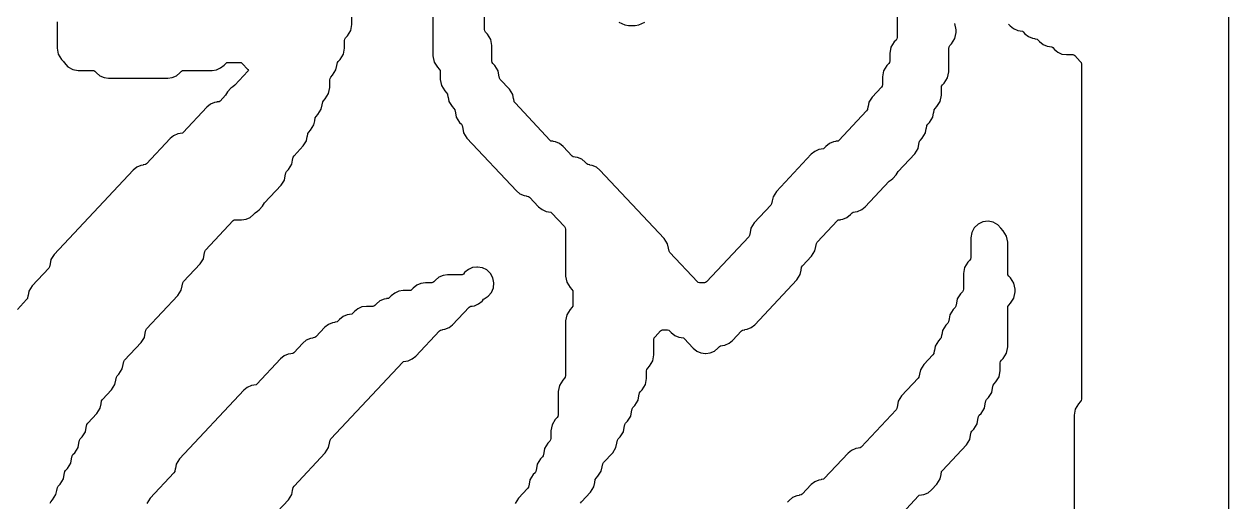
# Model space of a CAD drawing. Header units: millimetres. Extents: x 10 to 410, y 18 to 283.
# Drawn here: x 105.98 to 142.27, y 46.5 to 60.89 of the extents above; entities that cross this region are included whole.
import ezdxf

# ---------------------------------------------------------------- set-up
doc = ezdxf.new("R2010")
doc.units = ezdxf.units.MM
doc.layers.add('CUT', color=1, linetype='Continuous')

msp = doc.modelspace()

# ---------------------------------------------------------------- linework, layer by layer
at = {"layer": 'CUT'}
msp.add_lwpolyline([(121.134, 21), (129.134, 21), (129.134, 24), (142.2679, 24), (142.2679, 144), (129.134, 144), (129.134, 147), (121.134, 147), (121.134, 144), (100.134, 144), (100.134, 147), (92.134, 147), (92.134, 144), (79, 144), (79, 24), (92.134, 24), (92.134, 21), (100.134, 21), (100.134, 24), (121.134, 24)], close=True, dxfattribs=at)
for points in [[(132.275, 62.5236), (132.275, 60.487), (132.2667, 60.4431), (132.2428, 60.4053), (132.1883, 60.3472), (132.0881, 60.1891), (132.0531, 60.0053), (132.0531, 59.7766), (132.0447, 59.7327), (132.0208, 59.6949), (131.9663, 59.6368), (131.8661, 59.4787), (131.8311, 59.2949), (131.8311, 59.0662), (131.8228, 59.0223), (131.7988, 58.9846), (131.5224, 58.6897), (131.4222, 58.5316), (131.3975, 58.402), (131.396, 58.4022), (131.3788, 58.312), (131.3549, 58.2742), (130.5227, 57.3864), (130.4974, 57.3659), (130.4314, 57.3569), (130.432, 57.353), (130.3594, 57.3431), (130.2348, 57.2891), (130.1292, 57.2035), (130.0788, 57.1496), (130.0535, 57.1292), (129.9875, 57.1201), (129.988, 57.1162), (129.9155, 57.1063), (129.7908, 57.0523), (129.6853, 56.9667), (128.6369, 55.8483), (128.5368, 55.6902), (128.5121, 55.5605), (128.5106, 55.5608), (128.4934, 55.4705), (128.4694, 55.4328), (127.9711, 54.9011), (127.8709, 54.743), (127.8462, 54.6134), (127.8447, 54.6137), (127.8275, 54.5234), (127.8036, 54.4856), (126.5274, 53.1243), (126.5022, 53.1038), (126.47, 53.0994), (126.3163, 53.0994), (126.284, 53.1038), (126.2588, 53.1243), (125.4266, 54.0121), (125.4027, 54.0498), (125.3855, 54.1401), (125.384, 54.1398), (125.3593, 54.2694), (125.2591, 54.4275), (123.3228, 56.4931), (123.2173, 56.5787), (123.0927, 56.6327), (123.0201, 56.6427), (123.0207, 56.6465), (122.9546, 56.6556), (122.9294, 56.6761), (122.8789, 56.7299), (122.7734, 56.8155), (122.6487, 56.8695), (122.5762, 56.8794), (122.5767, 56.8833), (122.5107, 56.8924), (122.4855, 56.9128), (122.2131, 57.2035), (122.1075, 57.2891), (121.9829, 57.3431), (121.9103, 57.353), (121.9109, 57.3569), (121.8448, 57.3659), (121.8196, 57.3864), (120.7654, 58.511), (120.7415, 58.5488), (120.7243, 58.639), (120.7228, 58.6388), (120.6981, 58.7684), (120.5979, 58.9265), (120.3215, 59.2214), (120.2976, 59.2591), (120.2804, 59.3494), (120.2789, 59.3491), (120.2542, 59.4787), (120.154, 59.6368), (120.0995, 59.6949), (120.0756, 59.7327), (120.0673, 59.7766), (120.0673, 60.242), (120.0322, 60.4259), (119.932, 60.584), (119.8776, 60.6421), (119.8537, 60.6798), (119.8453, 60.7237), (119.8453, 62.0818)], [(118.2916, 61.8995), (118.2916, 59.9271), (118.3266, 59.7432), (118.4268, 59.5851), (118.4813, 59.527), (118.5052, 59.4893), (118.5135, 59.4454), (118.5135, 59.2167), (118.5486, 59.0329), (118.6488, 58.8748), (118.7032, 58.8167), (118.7271, 58.7789), (118.7443, 58.6887), (118.7458, 58.6889), (118.7705, 58.5593), (118.8707, 58.4012), (118.9252, 58.3431), (118.9491, 58.3054), (118.9663, 58.2151), (118.9678, 58.2154), (118.9925, 58.0857), (119.0927, 57.9276), (119.1471, 57.8695), (119.1711, 57.8318), (119.1883, 57.7415), (119.1898, 57.7418), (119.2145, 57.6122), (119.3146, 57.4541), (120.8069, 55.8621), (120.9125, 55.7765), (121.0371, 55.7225), (121.1097, 55.7125), (121.1091, 55.7087), (121.1751, 55.6996), (121.2004, 55.6791), (121.4728, 55.3885), (121.5783, 55.3029), (121.703, 55.2489), (121.7755, 55.239), (121.775, 55.2351), (121.841, 55.226), (121.8663, 55.2055), (122.2546, 54.7913), (122.2785, 54.7536), (122.2869, 54.7097), (122.2869, 53.2971), (122.3219, 53.1132), (122.4221, 52.9551), (122.4765, 52.897), (122.5005, 52.8593), (122.5088, 52.8154), (122.5088, 52.4362), (122.5005, 52.3923), (122.4765, 52.3546), (122.4221, 52.2965), (122.3219, 52.1384), (122.2869, 51.9545), (122.2869, 50.3051), (122.2785, 50.2612), (122.2546, 50.2235), (122.2001, 50.1654), (122.0999, 50.0073), (122.0649, 49.8234), (122.0649, 49.1212), (122.0565, 49.0773), (122.0326, 49.0396), (121.9781, 48.9815), (121.878, 48.8234), (121.8429, 48.6395), (121.8429, 48.4108), (121.8346, 48.3669), (121.8107, 48.3292), (121.7562, 48.2711), (121.656, 48.113), (121.6313, 47.9834), (121.6298, 47.9836), (121.6126, 47.8934), (121.5887, 47.8556), (121.5342, 47.7975), (121.434, 47.6394), (121.4093, 47.5098), (121.4079, 47.5101), (121.3907, 47.4198), (121.3667, 47.382), (121.3123, 47.3239), (121.2121, 47.1659), (121.1874, 47.0362), (121.1859, 47.0365), (121.1687, 46.9462), (121.1448, 46.9085), (120.8683, 46.6136), (120.7682, 46.4555)], [(106.758, 46.466), (106.782, 46.5038), (106.8364, 46.5619), (106.9366, 46.72), (106.9613, 46.8496), (106.9628, 46.8493), (106.98, 46.9396), (107.0039, 46.9774), (107.0584, 47.0355), (107.1586, 47.1936), (107.1833, 47.3232), (107.1848, 47.3229), (107.202, 47.4132), (107.2259, 47.4509), (107.2803, 47.509), (107.3805, 47.6671), (107.4052, 47.7968), (107.4067, 47.7965), (107.4239, 47.8868), (107.4478, 47.9245), (107.5023, 47.9826), (107.6025, 48.1407), (107.6272, 48.2703), (107.6287, 48.2701), (107.6459, 48.3603), (107.6698, 48.3981), (107.7243, 48.4562), (107.8244, 48.6143), (107.8491, 48.7439), (107.8506, 48.7436), (107.8678, 48.8339), (107.8918, 48.8717), (108.1682, 49.1665), (108.2684, 49.3246), (108.2931, 49.4543), (108.2946, 49.454), (108.3118, 49.5443), (108.3357, 49.582), (108.6121, 49.8769), (108.7123, 50.035), (108.737, 50.1646), (108.7385, 50.1643), (108.7557, 50.2546), (108.7796, 50.2924), (108.8341, 50.3505), (108.9342, 50.5086), (108.9589, 50.6382), (108.9604, 50.6379), (108.9776, 50.7282), (109.0016, 50.7659), (109.4999, 51.2976), (109.6001, 51.4557), (109.6248, 51.5854), (109.6263, 51.5851), (109.6435, 51.6753), (109.6674, 51.7131), (110.6097, 52.7183), (110.7099, 52.8764), (110.7346, 53.0061), (110.7361, 53.0058), (110.7533, 53.0961), (110.7772, 53.1338), (111.2756, 53.6655), (111.3758, 53.8236), (111.4005, 53.9532), (111.402, 53.9529), (111.4192, 54.0432), (111.4431, 54.081), (112.2753, 54.9688), (112.3006, 54.9892), (112.3328, 54.9937), (112.526, 54.9937), (112.6606, 55.0121), (112.7852, 55.0661), (112.8907, 55.1517), (112.9412, 55.2055), (113.0023, 55.2551), (113.0586, 55.2903), (113.1561, 55.4027), (113.2188, 55.5017), (113.7172, 56.0333), (113.8174, 56.1914), (113.8421, 56.3211), (113.8436, 56.3208), (113.8608, 56.4111), (113.8847, 56.4488), (113.9391, 56.5069), (114.0393, 56.665), (114.064, 56.7947), (114.0655, 56.7944), (114.0827, 56.8846), (114.1066, 56.9224), (114.3831, 57.2173), (114.4832, 57.3754), (114.5079, 57.505), (114.5094, 57.5047), (114.5266, 57.595), (114.5506, 57.6328), (114.605, 57.6909), (114.7052, 57.8489), (114.7299, 57.9786), (114.7314, 57.9783), (114.7486, 58.0686), (114.7725, 58.1063), (114.827, 58.1644), (114.9272, 58.3225), (114.9519, 58.4522), (114.9534, 58.4519), (114.9706, 58.5421), (114.9945, 58.5799), (115.0489, 58.638), (115.1491, 58.7961), (115.1841, 58.9799), (115.1841, 59.2086), (115.1925, 59.2525), (115.2164, 59.2903), (115.2709, 59.3484), (115.3711, 59.5065), (115.3958, 59.6361), (115.3973, 59.6358), (115.4145, 59.7261), (115.4384, 59.7638), (115.4929, 59.8219), (115.593, 59.98), (115.6281, 60.1639), (115.6281, 60.3925), (115.6364, 60.4364), (115.6604, 60.4742), (115.7148, 60.5323), (115.815, 60.6904), (115.85, 60.8742), (115.85, 61.3397)], [(106.9716, 60.9524), (106.9716, 60.1639), (107.0067, 59.98), (107.1069, 59.8219), (107.1613, 59.7638), (107.1859, 59.725), (107.2975, 59.6009), (107.4437, 59.5204), (107.6083, 59.4926), (108.0473, 59.4926), (108.0795, 59.4882), (108.1048, 59.4677), (108.1552, 59.4139), (108.2608, 59.3283), (108.3854, 59.2743), (108.52, 59.2558), (110.3064, 59.2558), (110.441, 59.2743), (110.5656, 59.3283), (110.6712, 59.4139), (110.7216, 59.4677), (110.7469, 59.4882), (110.7791, 59.4926), (111.6381, 59.4926), (111.7727, 59.5111), (111.8974, 59.5651), (112.0029, 59.6507), (112.0534, 59.7045), (112.0786, 59.725), (112.1108, 59.7294), (112.4865, 59.7294), (112.5187, 59.725), (112.544, 59.7045), (112.7168, 59.5201), (112.7357, 59.4926), (112.7168, 59.4651), (112.322, 59.0439), (112.2609, 58.9944), (112.2046, 58.9592), (112.1072, 58.8468), (112.0444, 58.7478), (111.8781, 58.5704), (111.8528, 58.5499), (111.7868, 58.5408), (111.7874, 58.5369), (111.7148, 58.527), (111.5902, 58.473), (111.4846, 58.3874), (110.7683, 57.6232), (110.743, 57.6027), (110.677, 57.5937), (110.6776, 57.5898), (110.605, 57.5798), (110.4804, 57.5258), (110.3748, 57.4403), (109.6585, 56.6761), (109.6332, 56.6556), (109.5672, 56.6465), (109.5678, 56.6427), (109.4952, 56.6327), (109.3706, 56.5787), (109.265, 56.4931), (106.8849, 53.954), (106.7847, 53.7959), (106.76, 53.6662), (106.7585, 53.6665), (106.7413, 53.5762), (106.7174, 53.5385), (106.219, 53.0068), (106.1188, 52.8487), (106.0941, 52.7191), (106.0926, 52.7194), (106.0754, 52.6291), (106.0515, 52.5914), (105.7751, 52.2965)], [(122.7391, 46.466), (122.7631, 46.5038), (123.0395, 46.7987), (123.1397, 46.9568), (123.1644, 47.0864), (123.1659, 47.0861), (123.1831, 47.1764), (123.207, 47.2141), (123.2614, 47.2722), (123.3616, 47.4303), (123.3863, 47.56), (123.3878, 47.5597), (123.405, 47.65), (123.4289, 47.6877), (123.7054, 47.9826), (123.8055, 48.1407), (123.8302, 48.2703), (123.8317, 48.2701), (123.8489, 48.3603), (123.8729, 48.3981), (123.9273, 48.4562), (124.0275, 48.6143), (124.0522, 48.7439), (124.0537, 48.7436), (124.0709, 48.8339), (124.0948, 48.8717), (124.1493, 48.9298), (124.2495, 49.0878), (124.2742, 49.2175), (124.2757, 49.2172), (124.2929, 49.3075), (124.3168, 49.3452), (124.3712, 49.4033), (124.4714, 49.5614), (124.4961, 49.6911), (124.4976, 49.6908), (124.5148, 49.781), (124.5387, 49.8188), (124.5932, 49.8769), (124.6934, 50.035), (124.7284, 50.2188), (124.7284, 50.4475), (124.7368, 50.4914), (124.7607, 50.5292), (124.8152, 50.5873), (124.9153, 50.7454), (124.9504, 50.9292), (124.9504, 51.3947), (124.9587, 51.4386), (124.9827, 51.4763), (125.149, 51.6538), (125.1742, 51.6742), (125.2065, 51.6786), (125.3602, 51.6786), (125.3924, 51.6742), (125.4176, 51.6538), (125.4681, 51.5999), (125.5736, 51.5143), (125.6983, 51.4603), (125.7708, 51.4504), (125.7703, 51.4465), (125.8363, 51.4374), (125.8615, 51.417), (126.134, 51.1263), (126.2395, 51.0408), (126.3642, 50.9867), (126.4988, 50.9683), (126.5094, 50.9683), (126.644, 50.9867), (126.7687, 51.0408), (126.8742, 51.1263), (126.9247, 51.1802), (126.9499, 51.2007), (127.0159, 51.2097), (127.0154, 51.2136), (127.0879, 51.2235), (127.2126, 51.2775), (127.3181, 51.3631), (127.5905, 51.6538), (127.6158, 51.6742), (127.6818, 51.6833), (127.6813, 51.6872), (127.7538, 51.6971), (127.8785, 51.7511), (127.984, 51.8367), (129.2544, 53.1919), (129.3545, 53.35), (129.3792, 53.4796), (129.3807, 53.4794), (129.3979, 53.5696), (129.4218, 53.6074), (129.6983, 53.9023), (129.7985, 54.0604), (129.8232, 54.19), (129.8246, 54.1897), (129.8418, 54.28), (129.8658, 54.3177), (130.476, 54.9688), (130.5013, 54.9892), (130.5673, 54.9983), (130.5668, 55.0022), (130.6393, 55.0121), (130.764, 55.0661), (130.8695, 55.1517), (130.9199, 55.2055), (130.9452, 55.226), (131.0112, 55.2351), (131.0107, 55.239), (131.0832, 55.2489), (131.2079, 55.3029), (131.3134, 55.3885), (132.0297, 56.1527), (132.0908, 56.2022), (132.1472, 56.2374), (132.2446, 56.3498), (132.3073, 56.4488), (132.8057, 56.9805), (132.9059, 57.1386), (132.9306, 57.2682), (132.9321, 57.2679), (132.9493, 57.3582), (132.9732, 57.396), (133.0277, 57.4541), (133.1278, 57.6122), (133.1525, 57.7418), (133.154, 57.7415), (133.1712, 57.8318), (133.1952, 57.8695), (133.2496, 57.9276), (133.3498, 58.0857), (133.3745, 58.2154), (133.376, 58.2151), (133.3932, 58.3054), (133.4171, 58.3431), (133.4716, 58.4012), (133.5718, 58.5593), (133.6068, 58.7432), (133.6068, 58.9718), (133.6152, 59.0157), (133.6391, 59.0535), (133.6935, 59.1116), (133.7937, 59.2697), (133.8288, 59.4535), (133.8288, 60.1558), (133.8371, 60.1997), (133.861, 60.2374), (133.9155, 60.2955), (134.0157, 60.4536), (134.0507, 60.6375), (134.0507, 60.7156), (134.0157, 60.8995)], [(123.8957, 60.9398), (124.0759, 60.8652), (124.1869, 60.8431), (124.382, 60.8431), (124.4931, 60.8652), (124.6733, 60.9398)], [(135.6278, 60.8884), (135.6782, 60.8346), (135.7838, 60.749), (135.9084, 60.695), (135.981, 60.685), (135.9804, 60.6812), (136.0464, 60.6721), (136.0717, 60.6516), (136.1222, 60.5978), (136.2277, 60.5122), (136.3523, 60.4582), (136.4249, 60.4483), (136.4243, 60.4444), (136.4904, 60.4353), (136.5156, 60.4149), (136.5661, 60.361), (136.6716, 60.2754), (136.7963, 60.2214), (136.8688, 60.2115), (136.8683, 60.2076), (136.9343, 60.1985), (136.9595, 60.1781), (137.01, 60.1242), (137.1155, 60.0386), (137.2402, 59.9846), (137.3748, 59.9662), (137.5679, 59.9662), (137.6002, 59.9618), (137.6254, 59.9413), (137.7917, 59.7638), (137.8157, 59.7261), (137.824, 59.6822), (137.824, 49.5948), (137.8157, 49.5509), (137.7917, 49.5131), (137.7373, 49.455), (137.6371, 49.2969), (137.6021, 49.1131), (137.6021, 45.7199)], [(132.2012, 45.917), (132.9176, 46.6812), (132.9428, 46.7017), (133.0088, 46.7108), (133.0083, 46.7146), (133.0808, 46.7246), (133.2055, 46.7786), (133.311, 46.8642), (133.4716, 47.0355), (133.5718, 47.1936), (133.5965, 47.3232), (133.598, 47.3229), (133.6152, 47.4132), (133.6391, 47.4509), (134.3594, 48.2194), (134.4596, 48.3775), (134.4843, 48.5071), (134.4858, 48.5068), (134.503, 48.5971), (134.5269, 48.6349), (134.5814, 48.693), (134.6816, 48.8511), (134.7063, 48.9807), (134.7078, 48.9804), (134.725, 49.0707), (134.7489, 49.1084), (134.8033, 49.1665), (134.9035, 49.3246), (134.9282, 49.4543), (134.9297, 49.454), (134.9469, 49.5443), (134.9708, 49.582), (135.0253, 49.6401), (135.1255, 49.7982), (135.1502, 49.9278), (135.1517, 49.9276), (135.1689, 50.0178), (135.1928, 50.0556), (135.2473, 50.1137), (135.3474, 50.2718), (135.3825, 50.4556), (135.3825, 50.6843), (135.3908, 50.7282), (135.4148, 50.7659), (135.4692, 50.824), (135.5694, 50.9821), (135.6044, 51.166), (135.6044, 52.3418), (135.6128, 52.3857), (135.6367, 52.4234), (135.6912, 52.4816), (135.7914, 52.6396), (135.8264, 52.8235), (135.8264, 52.9017), (135.7914, 53.0855), (135.6912, 53.2436), (135.6367, 53.3017), (135.6128, 53.3395), (135.6044, 53.3834), (135.6044, 54.3224), (135.5694, 54.5062), (135.4692, 54.6643), (135.3981, 54.7403), (135.3105, 54.8389), (135.1716, 54.9189), (135.0145, 54.9509), (134.8553, 54.9315), (134.7105, 54.8627), (134.5948, 54.7516), (134.5203, 54.6096), (134.4946, 54.4513), (134.4946, 53.8569), (134.4863, 53.813), (134.4624, 53.7753), (134.4079, 53.7172), (134.3077, 53.5591), (134.2727, 53.3752), (134.2727, 52.9098), (134.2643, 52.8659), (134.2404, 52.8281), (134.1859, 52.77), (134.0857, 52.6119), (134.061, 52.4823), (134.0596, 52.4826), (134.0424, 52.3923), (134.0184, 52.3546), (133.964, 52.2965), (133.8638, 52.1384), (133.8391, 52.0087), (133.8376, 52.009), (133.8204, 51.9187), (133.7965, 51.881), (133.742, 51.8229), (133.6418, 51.6648), (133.6171, 51.5352), (133.6156, 51.5354), (133.5984, 51.4452), (133.5745, 51.4074), (133.52, 51.3493), (133.4199, 51.1912), (133.3952, 51.0616), (133.3937, 51.0619), (133.3765, 50.9716), (133.3526, 50.9338), (133.0761, 50.639), (132.9759, 50.4809), (132.9512, 50.3512), (132.9498, 50.3515), (132.9326, 50.2612), (132.9086, 50.2235), (132.4102, 49.6918), (132.3101, 49.5337), (132.2854, 49.4041), (132.2839, 49.4044), (132.2667, 49.3141), (132.2428, 49.2763), (131.1886, 48.1517), (131.1633, 48.1313), (131.0973, 48.1222), (131.0978, 48.1183), (131.0253, 48.1084), (130.9006, 48.0544), (130.7951, 47.9688), (130.0788, 47.2046), (130.0535, 47.1841), (129.9875, 47.1751), (129.988, 47.1712), (129.9155, 47.1612), (129.7908, 47.1072), (129.6853, 47.0217), (129.4129, 46.731), (129.3876, 46.7105), (129.3216, 46.7015), (129.3222, 46.6976), (129.2496, 46.6877), (129.125, 46.6337), (129.0194, 46.5481), (128.969, 46.4942)], [(113.4408, 46.0302), (113.9391, 46.5619), (114.0393, 46.72), (114.064, 46.8496), (114.0655, 46.8493), (114.0827, 46.9396), (114.1066, 46.9774), (115.0489, 47.9826), (115.1491, 48.1407), (115.1738, 48.2703), (115.1753, 48.2701), (115.1925, 48.3603), (115.2164, 48.3981), (117.3804, 50.7066), (117.4057, 50.7271), (117.4717, 50.7361), (117.4711, 50.74), (117.5437, 50.75), (117.6683, 50.804), (117.7739, 50.8896), (118.4902, 51.6538), (118.5155, 51.6742), (118.5815, 51.6833), (118.5809, 51.6872), (118.6535, 51.6971), (118.7781, 51.7511), (118.8837, 51.8367), (119.378, 52.3641), (119.4092, 52.3893), (119.433, 52.3926), (119.4576, 52.392), (119.4693, 52.3936), (119.4688, 52.3975), (119.5413, 52.4075), (119.666, 52.4615), (119.7715, 52.5471), (119.7806, 52.5568), (119.8157, 52.6079), (119.8301, 52.6142), (119.9582, 52.6946), (120.0563, 52.8096), (120.1156, 52.9487), (120.1306, 53.0992), (120.0999, 53.2473), (120.0263, 53.3795), (119.9166, 53.4835), (119.7808, 53.5501), (119.6313, 53.5729), (119.618, 53.5729), (119.4834, 53.5545), (119.3587, 53.5005), (119.2532, 53.4149), (119.2441, 53.4052), (119.209, 53.354), (119.1909, 53.3462), (119.1752, 53.3362), (118.7302, 53.3362), (118.5956, 53.3177), (118.4709, 53.2637), (118.3654, 53.1781), (118.3149, 53.1243), (118.2897, 53.1038), (118.2575, 53.0994), (118.0643, 53.0994), (117.9297, 53.0809), (117.805, 53.0269), (117.6995, 52.9413), (117.649, 52.8875), (117.6238, 52.867), (117.5916, 52.8626), (117.3984, 52.8626), (117.2638, 52.8441), (117.1392, 52.7901), (117.0336, 52.7045), (116.9832, 52.6507), (116.9579, 52.6302), (116.8919, 52.6212), (116.8924, 52.6173), (116.8199, 52.6073), (116.6952, 52.5533), (116.5897, 52.4677), (116.5392, 52.4139), (116.514, 52.3934), (116.4818, 52.389), (116.2886, 52.389), (116.154, 52.3705), (116.0294, 52.3165), (115.9238, 52.231), (115.8734, 52.1771), (115.8481, 52.1566), (115.7821, 52.1476), (115.7826, 52.1437), (115.7101, 52.1338), (115.5854, 52.0797), (115.4799, 51.9942), (115.4294, 51.9403), (115.4042, 51.9199), (115.3382, 51.9108), (115.3387, 51.9069), (115.2662, 51.897), (115.1415, 51.843), (115.036, 51.7574), (114.7636, 51.4668), (114.7383, 51.4463), (114.6723, 51.4372), (114.6728, 51.4333), (114.6003, 51.4234), (114.4756, 51.3694), (114.3701, 51.2838), (114.0977, 50.9932), (114.0724, 50.9727), (114.0064, 50.9637), (114.0069, 50.9598), (113.9344, 50.9498), (113.8098, 50.8958), (113.7042, 50.8102), (112.9879, 50.046), (112.9626, 50.0256), (112.8966, 50.0165), (112.8972, 50.0126), (112.8246, 50.0027), (112.7, 49.9487), (112.5944, 49.8631), (110.6582, 47.7975), (110.558, 47.6394), (110.5333, 47.5098), (110.5318, 47.5101), (110.5146, 47.4198), (110.4907, 47.382), (109.7704, 46.6136), (109.6702, 46.4555)]]:
    msp.add_lwpolyline(points, dxfattribs=at)

doc.saveas('drawing.dxf')
